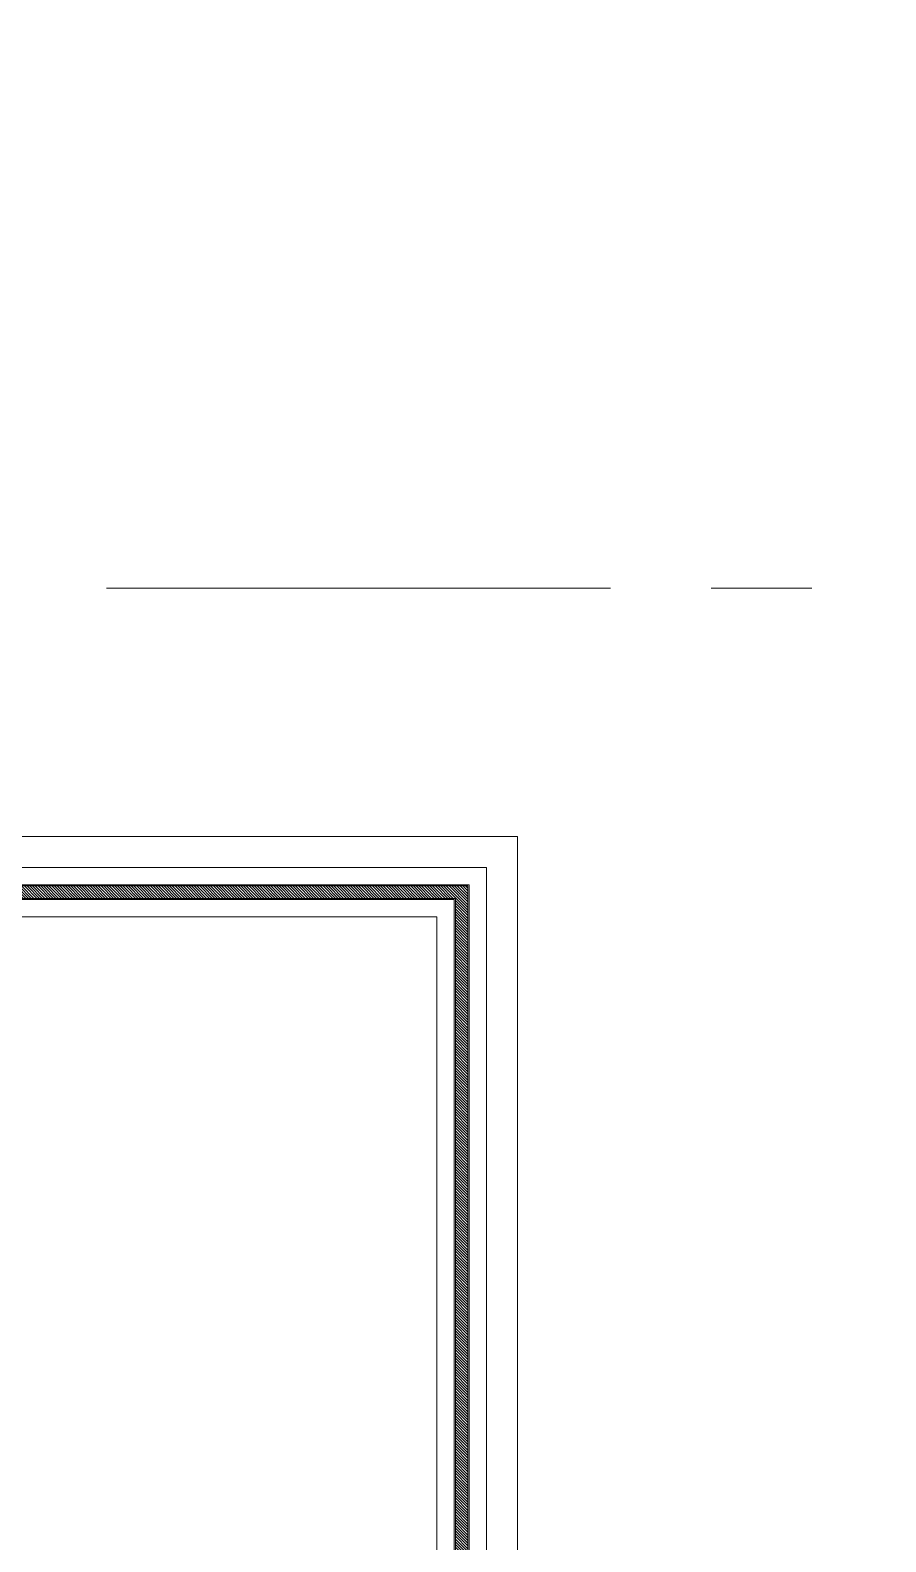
# Model space of a CAD drawing. Header units: centimetres. Extents: x 92587 to 105438, y -55119 to -48334.
# Drawn here: x 95600.5 to 95738.5, y -50151.1 to -49907.4 of the extents above; entities that cross this region are included whole.
import ezdxf

# ---------------------------------------------------------------- set-up
doc = ezdxf.new("R2010")
doc.units = ezdxf.units.CM
doc.header["$LTSCALE"] = 50
doc.header["$MEASUREMENT"] = 0
doc.linetypes.add('AXES', pattern=[2, 1.25, -0.25, 0.25, -0.25])
doc.layers.add('AXES', color=10, linetype='AXES')
doc.layers.add('BORD', color=5, linetype='Continuous')
for name, color, linetype, lineweight in [('CONSOLE ISOL.', 214, 'Continuous', 15), ('MACONNERIE COUPE', 7, 'Continuous', 30), ('WINDOWS', 21, 'Continuous', 5)]:
    doc.layers.add(name, color=color, linetype=linetype, lineweight=lineweight)
doc.layers.add('HYPALON', color=7, linetype='Continuous', true_color=0xffaa00)

# ---------------------------------------------------------------- blocks, each defined once
blk = doc.blocks.new('A$C1cd8c289')
at = {"layer": 'AXES', "lineweight": 5, "ltscale": 1.3}
blk.add_line((3195, 865), (-1985, 865), dxfattribs=at)

msp = doc.modelspace()

# ---------------------------------------------------------------- hatches: boundary and pattern name
at = {"layer": 'WINDOWS'}
h = msp.add_hatch(dxfattribs=at)
h.set_pattern_fill('ANSI31', color=140, scale=2.5, angle=450)
h.set_pattern_definition([(135, (94479.10836, -53332.3623), (-0.22097087, -0.22097087), [])])
h.paths.add_polyline_path([(95596.96, -50045.36), (95596.96, -50047.36), (95669.11, -50047.36), (95669.11, -50302.36), (95579.11, -50302.36), (95579.11, -50304.36), (95671.11, -50304.36), (95671.11, -50045.36)])

# ---------------------------------------------------------------- linework, layer by layer
at = {"layer": 'BORD', "lineweight": 5, "ltscale": 0.5}
msp.add_lwpolyline([(95579.11, -51632.36), (95579.11, -50312.36), (95679.11, -50312.36), (95679.11, -50037.36), (95579.11, -50037.36), (95579.11, -49972.36), (95469.11, -49972.36), (95469.11, -49907.36), (94844.11, -49907.36), (94844.11, -49972.36), (94114.11, -49972.36), (94114.11, -49907.36), (93489.11, -49907.36), (93489.11, -49972.36), (93379.11, -49972.36), (93379.11, -50037.36), (93279.11, -50037.36), (93279.11, -50312.36), (93379.11, -50312.36), (93379.11, -51632.36)], dxfattribs=at)
at = {"layer": 'CONSOLE ISOL.'}
msp.add_lwpolyline([(95579.11, -50972.36), (94884.11, -50972.36), (94884.11, -51192.36), (94744.11, -51192.36), (94744.11, -50822.36), (94479.11, -50822.36), (94479.11, -49972.36), (94844.11, -49972.36), (94844.11, -49907.36), (95469.11, -49907.36), (95469.11, -49972.36), (95579.11, -49972.36), (95579.11, -50037.36), (95679.11, -50037.36), (95679.11, -50312.36), (95579.11, -50312.36)], close=True, dxfattribs=at)
msp.add_lwpolyline([(95579.11, -50972.36), (94884.11, -50972.36), (94884.11, -51192.36), (94744.11, -51192.36), (94744.11, -50822.36), (94479.11, -50822.36), (94479.11, -49972.36), (94844.11, -49972.36), (94844.11, -49907.36), (95469.11, -49907.36), (95469.11, -49972.36), (95579.11, -49972.36), (95579.11, -50037.36), (95679.11, -50037.36), (95679.11, -50312.36), (95579.11, -50312.36)], close=True, dxfattribs=at)
at = {"layer": 'HYPALON', "lineweight": 5, "ltscale": 0.5}
for points in [[(95579.11, -50307.36), (95674.11, -50307.36), (95674.11, -50042.36), (95596.96, -50042.36)], [(95579.11, -50304.56), (95671.31, -50304.56), (95671.31, -50045.16), (95596.96, -50045.16)], [(95579.11, -50302.16), (95668.91, -50302.16), (95668.91, -50047.56), (95596.96, -50047.56)], [(95579.11, -50299.36), (95666.11, -50299.36), (95666.11, -50050.36), (95596.96, -50050.36)]]:
    msp.add_lwpolyline(points, dxfattribs=at)
at = {"layer": 'WINDOWS', "color": 140}
msp.add_lwpolyline([(95596.96, -50045.36), (95596.96, -50047.36), (95669.11, -50047.36), (95669.11, -50302.36), (95579.11, -50302.36), (95579.11, -50304.36), (95671.11, -50304.36), (95671.11, -50045.36)], close=True, dxfattribs=at)

# ---------------------------------------------------------------- block references
at = {"layer": 'MACONNERIE COUPE', "lineweight": 5, "ltscale": 0.5}
msp.add_blockref('A$C1cd8c289', (94709.11, -50862.36), dxfattribs=at)

doc.saveas('drawing.dxf')
